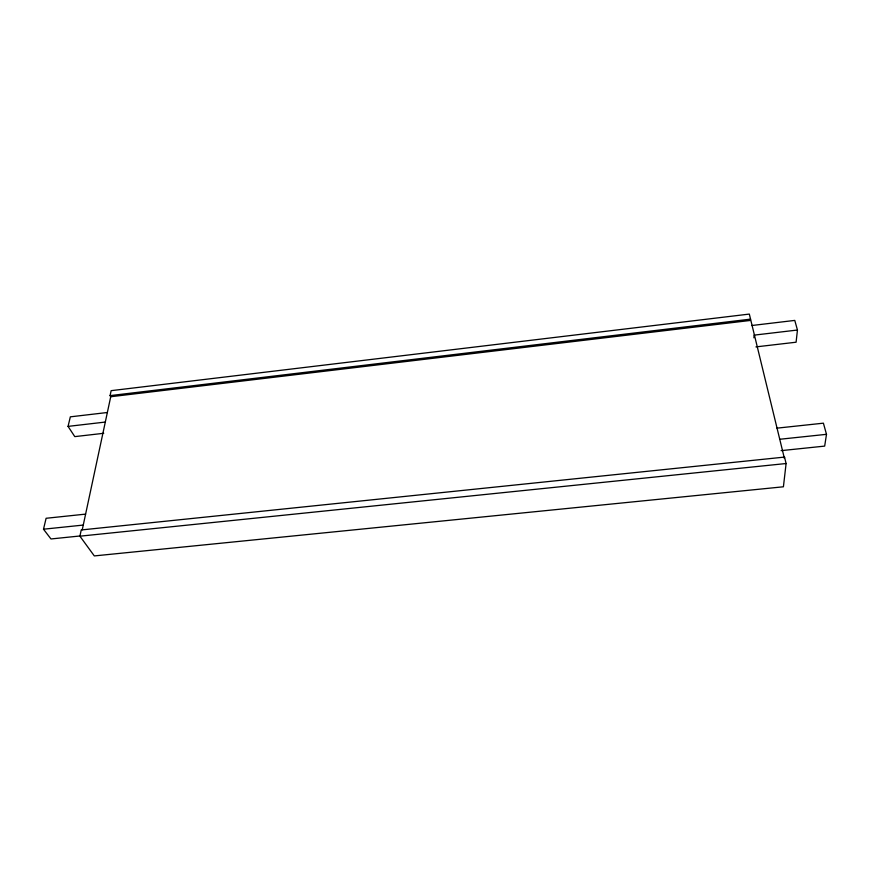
<?xml version="1.0" encoding="UTF-8"?>
<svg xmlns="http://www.w3.org/2000/svg" width="870" height="870" viewBox="0 0 870 870"><rect width="100%" height="100%" fill="white"/><g stroke="black" fill="none" stroke-linecap="round" stroke-linejoin="round"><path stroke-width="1.3" d="M784.522 457.087L786.099 463.525L783.413 486.787L94.308 555.919L79.909 536.181L81.236 529.96L784.522 457.087L784.381 458.316L749.32 314.081L111.142 390.663L110.077 395.622L110.729 396.731L82.248 529.819M753.909 337.81L754.094 335.135L797.453 330.034L794.778 320.41L751.734 325.521M797.453 330.034L796.093 342.214L755.932 346.891M776.964 428.149L823.401 423.179L826.5 434.326L824.673 446.103L781.108 450.649M79.823 535.996L50.971 538.965L43.5 529.21L46.11 518.281L85.608 514.116M103.748 433.293L74.787 436.62L68.056 426.387L70.34 416.839L107.358 412.5M110.077 395.622L750.571 319.138M110.729 396.731L750.484 320.432M68.056 426.387L105.313 422.059M779.694 439.274L826.5 434.326M43.5 529.21L83.27 525.067M79.909 536.181L786.099 463.525"/></g></svg>
